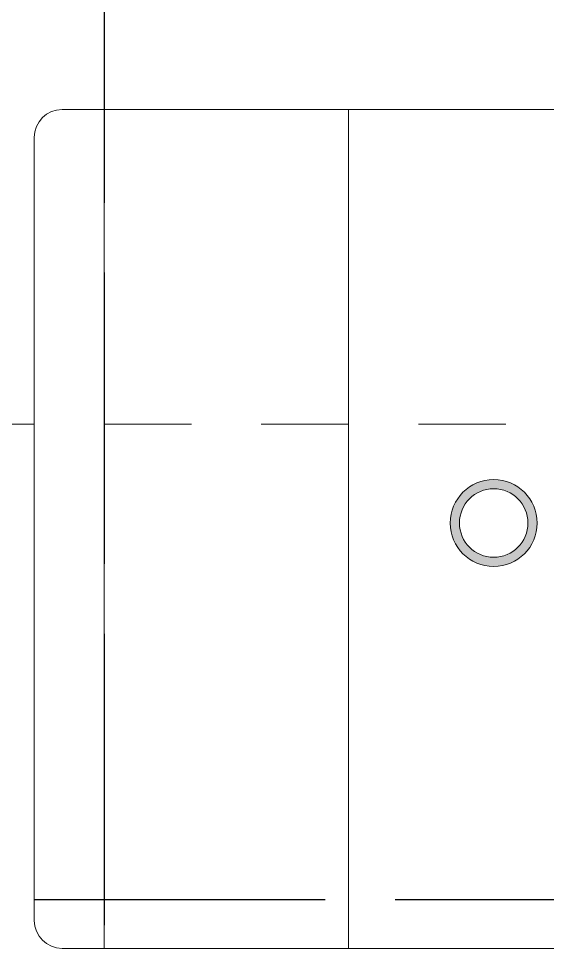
# Model space of a CAD drawing. Header units: metres. Extents: x 14 to 2416, y -346 to 476.
# Drawn here: x 139.704 to 140.461, y -135.678 to -134.348 of the extents above; entities that cross this region are included whole.
import ezdxf

# ---------------------------------------------------------------- set-up
doc = ezdxf.new("R2010")
doc.units = ezdxf.units.M
for name, pattern in [('0', [0]), ('HIDDEN2', [0.1875, 0.125, -0.0625]), ('STYLE_03', [0.5, 0.416656, -0.083344])]:
    doc.linetypes.add(name, pattern=pattern)
doc.layers.get('0').update_dxf_attribs({"linetype": '0', "lineweight": 20})
for name, color, linetype, lineweight in [('A-ANNO-TEXT', 20, 'Continuous', 13), ('A-WALL', 250, 'Continuous', 20), ('baños', 251, 'Continuous', 0), ('MAVA -LUMINARIAS', 1, 'Continuous', 18)]:
    doc.layers.add(name, color=color, linetype=linetype, lineweight=lineweight)
doc.layers.add('MAVA Luminarias', color=1, linetype='Continuous')
doc.layers.add('Techos 1', color=7, linetype='HIDDEN2', lineweight=9, true_color=0x42391a)
doc.styles.get("Standard").update_dxf_attribs({"font": 'arial.ttf', "height": 0.1875})

# ---------------------------------------------------------------- blocks, each defined once
blk = doc.blocks.new('PL BASE 2N NASAS 09')
at = {"layer": 'A-WALL'}
for p, q in [((166.7075, -7.7617), (165.3375, -7.7617)), ((165.2975, -7.8017), (165.2975, -8.9217)), ((168.6075, -8.9617), (165.3375, -8.9617))]:
    blk.add_line(p, q, dxfattribs=at)
for centre, start, end in [((165.3375, -7.8017), 90, 180), ((165.3375, -8.9217), 180, 270)]:
    blk.add_arc(centre, 0.04, start, end, dxfattribs=at)
at = {"layer": 'baños'}
for p, q in [((165.3975, -7.7617), (165.3975, -8.9617)), ((165.7475, -7.7617), (165.7475, -8.9617))]:
    blk.add_line(p, q, dxfattribs=at)
at = {"layer": 'Techos 1'}
blk.add_line((161.3475, -8.2117), (176.0975, -8.2117), dxfattribs=at)
at = {"layer": 'baños', "linetype": 'Continuous', "flags": 8}
for tag, p in [('MODELNUMBER', (167.1329, -5.6306, 0)), ('TRADENAME', (167.1329, -5.6307, 0)), ('PRODUCT', (167.1329, -5.6307, 0)), ('MATERIAL', (167.1329, -5.6307, 0)), ('MODELNUMBER', (168.3076, -5.6306, 0)), ('TRADENAME', (168.3076, -5.6307, 0)), ('PRODUCT', (168.3076, -5.6307, 0)), ('MATERIAL', (168.3076, -5.6307, 0))]:
    blk.add_attdef(tag, p, '', height=0.0000254, rotation=180.0001, dxfattribs=at)
at = {"layer": 'baños', "linetype": 'Continuous'}
for tag, p, rotation in [('MODELNUMBER', (169.2428, -19.7065), 180.0001), ('TRADENAME', (169.2428, -19.7064), 180.0001), ('MATERIAL', (169.243, -19.7063), 180.0001), ('PRODUCT', (169.243, -19.7064), 180.0001), ('MODELNUMBER', (169.9524, -19.7065), 179.9999), ('MATERIAL', (169.9524, -19.7063), 179.9999), ('TRADENAME', (169.9524, -19.7064), 179.9999), ('PRODUCT', (169.9524, -19.7064), 179.9999)]:
    blk.add_attdef(tag, p, '', height=0.0000254, rotation=rotation, dxfattribs=at)
blk = doc.blocks.new('PL MUEBLES 2N NASAS 09')
blk.add_blockref('PL BASE 2N NASAS 09', (49.9143, 62.717))
blk = doc.blocks.new('A$C595364de')
blk.add_blockref('PL MUEBLES 2N NASAS 09', (-199.5618, -36.6052))
blk = doc.blocks.new('downlight')
at = {"layer": 'MAVA -LUMINARIAS'}
h = blk.add_hatch(color=3, dxfattribs=at)
h.dxf.hatch_style = 1
h.paths.add_polyline_path([(-5.416, -22.4571, 1), (-5.2917, -22.4571, 1)])
h.paths.add_polyline_path([(-5.3048, -22.4571, -1), (-5.4029, -22.4571, -1)], flags=16)
at = {"layer": 'MAVA -LUMINARIAS', "color": 3}
for radius in [0.0622, 0.049]:
    blk.add_circle((-5.3539, -22.4571), radius, dxfattribs=at)

msp = doc.modelspace()

# ---------------------------------------------------------------- linework, layer by layer
at = {"layer": 'MAVA Luminarias', "linetype": 'STYLE_03', "lineweight": 30}
for p, q in [((139.8267, -132.128), (139.8267, -135.678)), ((139.8267, -132.128), (139.8267, -135.678)), ((139.7266, -135.608), (143.0766, -135.608)), ((139.7266, -135.608), (143.0766, -135.608))]:
    msp.add_line(p, q, dxfattribs=at)

# ---------------------------------------------------------------- block references
at = {"layer": 'A-ANNO-TEXT'}
msp.add_blockref('A$C595364de', (124.0766, -152.828), dxfattribs=at)
msp.add_blockref('A$C595364de', (124.0766, -152.828), dxfattribs=at)
at = {"layer": 'MAVA Luminarias'}
msp.add_blockref('downlight', (145.7383, -112.6124), dxfattribs=at)
msp.add_blockref('downlight', (145.7383, -112.6124), dxfattribs=at)

doc.saveas('drawing.dxf')
